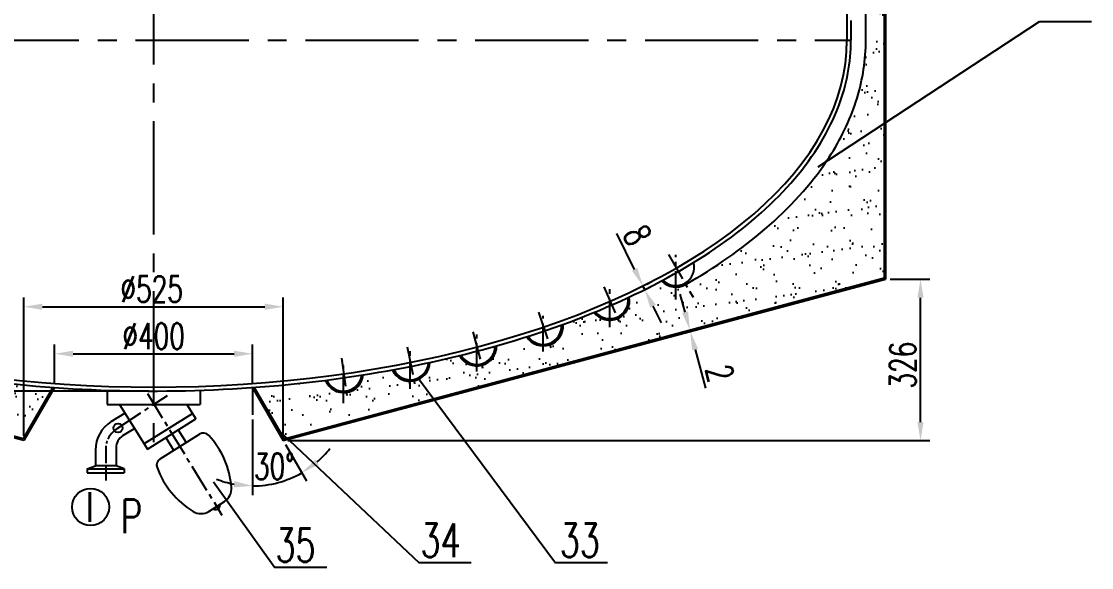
# Model space of a CAD drawing. Extents: x 946 to 3405, y -336 to 946.
# Drawn here: x 1105.1 to 1249.2, y 495.2 to 568.7 of the extents above; entities that cross this region are included whole.
import ezdxf

# ---------------------------------------------------------------- set-up
doc = ezdxf.new("R2010")
doc.units = 0
doc.header["$MEASUREMENT"] = 0
doc.linetypes.add('CENTER2', pattern=[28.575, 19.05, -3.175, 3.175, -3.175])
doc.layers.get('0').update_dxf_attribs({"linetype": 'CONTINUOUS'})
doc.layers.get('DEFPOINTS').update_dxf_attribs({"linetype": 'CONTINUOUS'})
for name, color, linetype in [('6文字层', 3, 'CONTINUOUS'), ('中心线', 1, 'CENTER2'), ('标注线', 3, 'CONTINUOUS')]:
    doc.layers.add(name, color=color, linetype=linetype)
doc.styles.add('STYLE1', font='romans.shx', dxfattribs={"width": 0.7, "height": 3.5, "bigfont": 'hz129.shx'})
doc.dimstyles.get("Standard").update_dxf_attribs({"dimtxt": 2.5, "dimasz": 2.5, "dimexe": 1.25, "dimexo": 0.625, "dimtad": 1, "dimdec": 0, "dimlfac": 4, "dimzin": 4, "dimdsep": 46, "dimtxsty": 'STYLE1', "dimcen": 0, "dimclrd": 256, "dimclre": 256, "dimclrt": 256, "dimadec": 0, "dimazin": 0, "dimtfac": 1, "dimtdec": 0, "dimtmove": 0, "dimatfit": 3, "dimfxl": 1, "dimtolj": 1, "dimtzin": 0, "dimarcsym": 0})

# ---------------------------------------------------------------- blocks, each defined once
blk = doc.blocks.new('*D330')
at = {"layer": '6文字层', "lineweight": -2}
for p, q in [((1187.67, 535.34), (1185.27, 540.16)), ((1189.02, 532.63), (1188.79, 533.1)), ((1189.33, 533.37), (1189.9, 533.66)), ((1189.56, 532.9), (1190.14, 533.18)), ((1190.14, 530.39), (1191.25, 528.15))]:
    blk.add_line(p, q, dxfattribs=at)
at = {"layer": '6文字层'}
for points in [[(1188.04, 535.53), (1187.3, 535.16), (1188.79, 533.1)], [(1190.51, 530.57), (1189.76, 530.2), (1189.02, 532.63)]]:
    blk.add_solid(points, dxfattribs=at)
at = {"layer": 'DEFPOINTS', "color": 0}
for p in [(1188.77, 533.09), (1189, 532.62), (1189.02, 532.63)]:
    blk.add_point(p, dxfattribs=at)
at = {"layer": '6文字层', "insert": (1188.04, 539.93), "char_height": 3.5, "attachment_point": 5, "rotation": 296.4646, "style": 'STYLE1'}
blk.add_mtext('\\A1;8', dxfattribs=at)
blk = doc.blocks.new('*D331')
at = {"layer": '6文字层', "lineweight": -2}
for p, q in [((1194.46, 529.59), (1193.81, 532)), ((1194.74, 527.07), (1196.31, 527.5)), ((1194.79, 526.88), (1196.37, 527.3)), ((1195.11, 527.17), (1195.16, 526.98)), ((1195.81, 524.56), (1197.2, 519.36))]:
    blk.add_line(p, q, dxfattribs=at)
at = {"layer": '6文字层'}
for points in [[(1194.86, 529.7), (1194.06, 529.48), (1195.11, 527.17)], [(1196.21, 524.67), (1195.4, 524.46), (1195.16, 526.98)]]:
    blk.add_solid(points, dxfattribs=at)
at = {"layer": 'DEFPOINTS', "color": 0}
for p in [(1194.13, 526.91), (1194.19, 526.72), (1195.16, 526.98)]:
    blk.add_point(p, dxfattribs=at)
at = {"layer": '6文字层', "insert": (1199.12, 521.37), "char_height": 3.5, "attachment_point": 5, "rotation": 285, "style": 'STYLE1'}
blk.add_mtext('\\A1;2', dxfattribs=at)
blk = doc.blocks.new('*D341')
at = {"layer": '6文字层', "lineweight": -2}
for p, q in [((1122.29, 518.97), (1010.87, 518.97)), ((1012.12, 498.13), (1012.12, 516.47)), ((1023.89, 495.63), (1010.87, 495.63))]:
    blk.add_line(p, q, dxfattribs=at)
at = {"layer": '6文字层'}
for points in [[(1011.71, 516.47), (1012.54, 516.47), (1012.12, 518.97)], [(1011.71, 498.13), (1012.54, 498.13), (1012.12, 495.63)]]:
    blk.add_solid(points, dxfattribs=at)
at = {"layer": 'DEFPOINTS', "color": 0}
for p in [(1012.12, 518.97), (1122.92, 518.97), (1024.52, 495.63)]:
    blk.add_point(p, dxfattribs=at)
at = {"layer": '6文字层', "insert": (1009.75, 507.29), "char_height": 3.5, "attachment_point": 5, "rotation": 90, "style": 'STYLE1'}
blk.add_mtext('\\A1;350', dxfattribs=at)
blk = doc.blocks.new('*D351')
at = {"layer": '6文字层', "lineweight": -2}
for p, q in [((1109.59, 520.07), (1109.59, 525.23)), ((1136.25, 520.07), (1136.25, 525.23)), ((1112.09, 523.98), (1133.75, 523.98))]:
    blk.add_line(p, q, dxfattribs=at)
at = {"layer": '6文字层'}
for points in [[(1112.09, 524.4), (1112.09, 523.57), (1109.59, 523.98)], [(1133.75, 524.4), (1133.75, 523.57), (1136.25, 523.98)]]:
    blk.add_solid(points, dxfattribs=at)
at = {"layer": 'DEFPOINTS', "color": 0}
for p in [(1136.25, 523.98), (1109.59, 519.44), (1136.25, 519.44)]:
    blk.add_point(p, dxfattribs=at)
at = {"layer": '6文字层', "insert": (1122.92, 526.36), "char_height": 3.5, "attachment_point": 5, "style": 'STYLE1'}
blk.add_mtext('\\A1;%%c400', dxfattribs=at)
blk = doc.blocks.new('*D352')
at = {"layer": '6文字层', "lineweight": -2}
for p, q in [((1105.46, 512.93), (1105.46, 531.56)), ((1107.96, 530.31), (1137.88, 530.31)), ((1140.38, 512.93), (1140.38, 531.56))]:
    blk.add_line(p, q, dxfattribs=at)
at = {"layer": '6文字层'}
for points in [[(1107.96, 530.73), (1107.96, 529.89), (1105.46, 530.31)], [(1137.88, 530.73), (1137.88, 529.89), (1140.38, 530.31)]]:
    blk.add_solid(points, dxfattribs=at)
at = {"layer": 'DEFPOINTS', "color": 0}
for p in [(1140.38, 530.31), (1105.46, 512.3), (1140.38, 512.3)]:
    blk.add_point(p, dxfattribs=at)
at = {"layer": '6文字层', "insert": (1122.66, 532.69), "char_height": 3.5, "attachment_point": 5, "style": 'STYLE1'}
blk.add_mtext('\\A1;%%c525', dxfattribs=at)
blk = doc.blocks.new('*D353')
at = {"layer": '6文字层', "lineweight": -2}
for p, q in [((1222.08, 534.03), (1227.4, 534.03)), ((1226.15, 514.8), (1226.15, 531.53)), ((1141, 512.3), (1227.4, 512.3))]:
    blk.add_line(p, q, dxfattribs=at)
at = {"layer": '6文字层'}
for points in [[(1225.73, 531.53), (1226.56, 531.53), (1226.15, 534.03)], [(1225.73, 514.8), (1226.56, 514.8), (1226.15, 512.3)]]:
    blk.add_solid(points, dxfattribs=at)
at = {"layer": 'DEFPOINTS', "color": 0}
for p in [(1221.45, 534.03), (1226.15, 534.03), (1140.38, 512.3)]:
    blk.add_point(p, dxfattribs=at)
at = {"layer": '6文字层', "insert": (1223.77, 522.45), "char_height": 3.5, "attachment_point": 5, "rotation": 90, "style": 'STYLE1'}
blk.add_mtext('\\A1;326', dxfattribs=at)

msp = doc.modelspace()

# ---------------------------------------------------------------- hatches: boundary and pattern name
at = {"layer": '6文字层'}
h = msp.add_hatch(dxfattribs=at)
h.set_pattern_fill('AR-SAND', color=256, scale=2, style=0)
edge = h.paths.add_edge_path()
edge.add_line((1221.25263, 607.60623), (1217.45303, 608.3806))
edge.add_line((1217.45303, 608.3806), (1217.45303, 577.64387))
edge.add_arc((1215.81926, 575.16756), 2.9667, 0, 56.5848357, ccw=False)
edge.add_line((1218.78596, 575.16756), (1218.78596, 566.16756))
edge.add_spline(control_points=[(1218.78596, 566.16756), (1218.78596, 565.84417), (1218.77988, 565.52082), (1218.66933, 562.58171), (1218.17258, 559.9756), (1216.41757, 554.87655), (1215.16019, 552.38647), (1211.38331, 546.72867), (1208.57175, 543.6336), (1202.10399, 538.08576), (1198.53205, 535.59985), (1194.55076, 533.3147)], knot_values=[8.708071008, 8.708071008, 8.708071008, 8.708071008, 8.726818309, 8.726818309, 8.878545334, 8.878545334, 9.030272358, 9.030272358, 9.235855006, 9.235855006, 9.424777961, 9.424777961, 9.424777961, 9.424777961], degree=3, periodic=0)
edge.add_arc((1193.22156, 535.62673), 2.66688, 223.375598, 299.8948061, ccw=False)
edge.add_spline(control_points=[(1191.46834, 533.8913), (1190.0145, 533.11079), (1188.50813, 532.35533), (1186.9525, 531.62664)], knot_values=[8.606729267, 8.606729267, 8.606729267, 8.606729267, 8.674875011, 8.674875011, 8.674875011, 8.674875011], degree=3, periodic=0)
edge.add_arc((1184.32506, 531.16965), 2.66688, -142.8321908, 9.8668213, ccw=False)
edge.add_spline(control_points=[(1184.32506, 530.44175), (1182.29986, 529.56258), (1180.19985, 528.72723), (1178.03291, 527.93849)], knot_values=[8.483248034, 8.483248034, 8.483248034, 8.483248034, 8.569016322, 8.569016322, 8.569016322, 8.569016322], degree=3, periodic=0)
edge.add_arc((1175.37581, 527.71039), 2.66688, -147.3126024, 4.9063832, ccw=False)
edge.add_spline(control_points=[(1173.13128, 526.27013), (1171.89494, 525.87732), (1170.64033, 525.49905), (1169.27434, 525.1088), (1169.17983, 525.08191), (1169.08524, 525.05511)], knot_values=[8.369604813, 8.369604813, 8.369604813, 8.369604813, 8.416496366, 8.416496366, 8.419977906, 8.419977906, 8.419977906, 8.419977906], degree=3, periodic=0)
edge.add_arc((1166.41861, 525.01812), 2.66688, -151.2473466, 0.7947322, ccw=False)
edge.add_spline(control_points=[(1164.08055, 523.73527), (1162.77475, 523.41573), (1161.4542, 523.1114), (1160.12032, 522.82259)], knot_values=[8.262636684, 8.262636684, 8.262636684, 8.262636684, 8.309197865, 8.309197865, 8.309197865, 8.309197865], degree=3, periodic=0)
edge.add_arc((1157.45648, 522.94992), 2.66688, 205.2940139, 357.2634075, ccw=False)
edge.add_spline(control_points=[(1155.04529, 521.81046), (1153.75448, 521.57459), (1152.45337, 521.35294), (1151.14316, 521.14578)], knot_values=[8.160253587, 8.160253587, 8.160253587, 8.160253587, 8.204283272, 8.204283272, 8.204283272, 8.204283272], degree=3, periodic=0)
edge.add_arc((1148.49083, 521.42186), 2.66667, 202.1707149, 354.0574158, ccw=False)
edge.add_spline(control_points=[(1146.02133, 520.41555), (1142.87466, 520.01498), (1139.68661, 519.69627), (1136.47428, 519.46107)], knot_values=[7.999308202, 7.999308202, 7.999308202, 7.999308202, 8.103358917, 8.103358917, 8.103358917, 8.103358917], degree=3, periodic=0)
edge.add_line((1136.47428, 519.46107), (1140.4736, 512.53404))
edge.add_line((1140.4736, 512.53404), (1221.25263, 534.17872))
edge.add_line((1221.25263, 534.17872), (1221.25263, 607.60623))
h = msp.add_hatch(dxfattribs=at)
h.set_pattern_fill('AR-SAND', color=256, scale=2, style=0)
edge = h.paths.add_edge_path()
edge.add_spline(control_points=[(1061.24601, 530.55851), (1059.83548, 531.17552), (1058.46155, 531.8138), (1056.25199, 532.90399), (1055.39401, 533.34433), (1054.55347, 533.79303)], knot_values=[7.035949713, 7.035949713, 7.035949713, 7.035949713, 7.095880725, 7.095880725, 7.135161509, 7.135161509, 7.135161509, 7.135161509], degree=3, periodic=0)
edge.add_arc((1052.61704, 535.62673), 2.66688, 163.6932207, 316.560842, ccw=False)
edge.add_spline(control_points=[(1050.05744, 536.37554), (1048.77841, 537.16658), (1047.55007, 537.97872), (1046.3751, 538.8104)], knot_values=[6.89811137, 6.89811137, 6.89811137, 6.89811137, 6.96304471, 6.96304471, 6.96304471, 6.96304471], degree=3, periodic=0)
edge.add_line((1046.3751, 538.8104), (1046.13384, 538.49111))
edge.add_spline(control_points=[(1046.13384, 538.49111), (1045.58405, 538.88043), (1045.04578, 539.27407), (1044.5193, 539.67189)], knot_values=[6.867715764, 6.867715764, 6.867715764, 6.867715764, 6.897924945, 6.897924945, 6.897924945, 6.897924945], degree=3, periodic=0)
edge.add_line((1044.5193, 539.67189), (1042.64246, 529.3405))
edge.add_line((1042.64246, 529.3405), (1094.81443, 515.36106))
edge.add_line((1094.81443, 515.36106), (1094.81443, 520.5892))
edge.add_arc((1097.34777, 521.42186), 2.66667, 185.8217391, 198.1948718, ccw=False)
edge.add_spline(control_points=[(1097.25361, 520.76149), (1095.20101, 521.05402), (1093.16826, 521.38163), (1091.03778, 521.76581), (1090.91547, 521.78801), (1090.79325, 521.81034)], knot_values=[7.503680464, 7.503680464, 7.503680464, 7.503680464, 7.572071826, 7.572071826, 7.576240478, 7.576240478, 7.576240478, 7.576240478], degree=3, periodic=0)
edge.add_arc((1088.38211, 522.94992), 2.66688, 182.7385856, 334.7032011, ccw=False)
edge.add_spline(control_points=[(1085.71828, 522.8225), (1083.58274, 523.28496), (1081.48139, 523.78725), (1079.41998, 524.32798)], knot_values=[7.370780422, 7.370780422, 7.370780422, 7.370780422, 7.44532731, 7.44532731, 7.44532731, 7.44532731], degree=3, periodic=0)
edge.add_arc((1079.41998, 525.01812), 2.66688, 179.0285186, 331.3955993, ccw=False)
edge.add_spline(control_points=[(1079.24978, 524.37274), (1077.11762, 524.93482), (1075.02845, 525.53807), (1072.89475, 526.21057), (1072.80094, 526.24025), (1072.70724, 526.27002)], knot_values=[7.287986213, 7.287986213, 7.287986213, 7.287986213, 7.365174044, 7.365174044, 7.368727637, 7.368727637, 7.368727637, 7.368727637], degree=3, periodic=0)
edge.add_arc((1070.46279, 527.71039), 2.66688, 175.0954114, 327.3097213, ccw=False)
edge.add_spline(control_points=[(1067.80568, 527.9384), (1065.63877, 528.72725), (1063.53884, 529.56274), (1061.51353, 530.44194)], knot_values=[7.138944243, 7.138944243, 7.138944243, 7.138944243, 7.224716119, 7.224716119, 7.224716119, 7.224716119], degree=3, periodic=0)
edge.add_arc((1061.51353, 531.16965), 2.66688, 169.7901652, 322.8348026, ccw=False)
edge = h.paths.add_edge_path()
edge.add_spline(control_points=[(1109.36423, 519.46093), (1106.17359, 519.6945), (1103.00702, 520.0107), (1099.8811, 520.40755)], knot_values=[7.605307149, 7.605307149, 7.605307149, 7.605307149, 7.708654769, 7.708654769, 7.708654769, 7.708654769], degree=3, periodic=0)
edge.add_line((1099.8811, 520.40755), (1099.8811, 514.00345))
edge.add_line((1099.8811, 514.00345), (1105.36499, 512.53404))
edge.add_line((1105.36499, 512.53404), (1109.36423, 519.46093))
h.paths.add_polyline_path([(1084.9942, 511.23626), (1084.9942, 518.93626), (1090.2442, 518.93626), (1090.2442, 511.23626)], flags=9)

# ---------------------------------------------------------------- linework, layer by layer
for p, q in [((1216.25263, 689.5009), (1216.25263, 566.16756)), ((1221.25263, 686.92207), (1221.25263, 534.17872)), ((1221.45263, 686.80594), (1221.45263, 534.02525)), ((1218.78596, 566.16756), (1218.78596, 575.16756)), ((1216.78596, 568.83423), (1216.78596, 566.16756)), ((1140.37713, 512.30114), (1221.45263, 534.02525)), ((1140.4736, 512.53404), (1221.45263, 534.23231)), ((1109.36423, 519.46093), (1105.36499, 512.53404)), ((1109.58589, 519.44484), (1105.46146, 512.30114)), ((1116.65256, 519.07275), (1116.65256, 517.1686)), ((1129.18632, 519.07261), (1129.18632, 517.1686)), ((1136.25263, 519.44498), (1140.37713, 512.30114)), ((1136.47428, 519.46107), (1140.4736, 512.53404)), ((1116.65256, 517.1686), (1129.18632, 517.1686)), ((1118.3125, 517.1686), (1122.07429, 511.14848)), ((1127.39757, 517.1686), (1128.60814, 515.23129)), ((1117.22742, 514.87269), (1119.03957, 516.00505)), ((1121.62518, 511.86721), (1128.15903, 515.95001)), ((1122.07429, 511.14848), (1128.60814, 515.23129)), ((1105.36499, 512.53404), (1099.8811, 514.00345)), ((1105.46146, 512.30114), (1099.8811, 513.79639)), ((1118.78111, 512.96539), (1120.33301, 513.93512)), ((1123.79858, 509.86758), (1129.08907, 513.17345)), ((1115.09248, 511.02116), (1115.09248, 508.91729)), ((1117.86613, 511.31473), (1117.86613, 508.91729)), ((1113.98629, 508.51466), (1115.09248, 508.91729)), ((1117.86613, 508.91729), (1115.09248, 508.91729)), ((1118.97233, 508.51466), (1117.86613, 508.91729)), ((1113.98629, 508.51466), (1118.97233, 508.51466)), ((1113.98629, 508.51466), (1113.98629, 507.97001)), ((1113.98629, 507.97001), (1118.97233, 507.97001)), ((1115.55977, 507.97376), (1118.10213, 507.97376)), ((1118.97233, 508.51466), (1118.97233, 507.97001)), ((1130.34901, 502.77278), (1132.44204, 504.11796))]:
    msp.add_line(p, q)
at = {"ltscale": 0.2}
for p, q in [((1126.24656, 513.75561), (1127.29209, 512.05057)), ((1124.55041, 512.69573), (1125.59594, 510.9907)), ((1130.975, 503.1751), (1131.02729, 503.08983)), ((1131.81643, 503.71588), (1131.86872, 503.63061))]:
    msp.add_line(p, q, dxfattribs=at)
msp.add_circle((1118.13255, 514.00352), 0.6144)
for centre, radius, start, end in [((1193.22156, 535.62673), 2.46688, 224.7079431, 15.0252479), ((1193.22156, 535.62673), 2.66688, 223.4354375, 299.8948061), ((1184.32506, 531.16965), 2.66688, 217.4144575, 9.8668213), ((1184.32506, 531.16965), 2.46688, 218.6737129, 8.6033396), ((1175.37581, 527.71039), 2.66688, 212.6873976, 4.9063832), ((1175.37581, 527.71039), 2.46688, 213.9371804, 3.6540081), ((1166.41861, 525.01812), 2.66688, 208.7526534, 0.7947322), ((1166.41861, 525.01812), 2.46688, 209.9977354, 359.5477498), ((1157.45648, 522.94992), 2.66688, 205.2940139, 357.2634075), ((1157.45648, 522.94992), 2.46688, 206.5338588, 356.0224025), ((1148.49083, 521.42186), 2.66667, 202.1707149, 354.0574158), ((1148.49083, 521.42186), 2.46667, 203.4089059, 352.8183275), ((1119.63413, 511.02116), 4.54164, 122, 180), ((1119.81255, 511.31473), 1.94642, 122, 180), ((1129.60461, 512.31658), 1, 42.8132638, 121.0334702), ((1121.79774, 505.08399), 11.64226, 4.4474484, 42.8132638), ((1124.3285, 509.01954), 1, 122, 200.2202064), ((1134.31489, 512.69781), 11.64226, 200.2202064, 238.5860218), ((1131.41097, 505.83169), 2, 301.0334702, 4.4474484), ((1129.28917, 504.46888), 2, 238.5860218, 302), ((1131.28706, 503.61064), 0.582, 243.4903273, 1.9667525)]:
    msp.add_arc(centre, radius, start, end)
msp.add_ellipse((1122.9193, 566.16756), major_axis=(-93.33333, 0), ratio=0.5, start_param=6.283185307, end_param=9.424777961)
for points, knots in [([(1029.05263, 566.16756), (1029.05263, 563.89041), (1029.37937, 561.61343), (1031.00763, 555.96377), (1032.72297, 552.62737), (1037.52449, 546.2381), (1040.61038, 543.1845), (1048.0028, 537.49006), (1052.30936, 534.84927), (1061.94427, 530.09543), (1067.27238, 527.98262), (1078.70493, 524.37933), (1084.80896, 522.88903), (1097.51139, 520.59845), (1104.10931, 519.79828), (1117.49415, 518.92453), (1124.28059, 518.851), (1137.72816, 519.43397), (1144.38881, 520.09044), (1157.27646, 522.10351), (1163.50299, 523.46), (1175.23451, 526.81155), (1180.73909, 528.80643), (1190.77273, 533.34522), (1195.3015, 535.88891), (1203.17427, 541.41358), (1206.51826, 544.39444), (1211.86206, 550.66571), (1213.86183, 553.9567), (1216.23049, 560.23478), (1216.78596, 563.20087), (1216.78596, 566.16756)], [6.283185307, 6.283185307, 6.283185307, 6.283185307, 6.426302569, 6.426302569, 6.642611878, 6.642611878, 6.858921187, 6.858921187, 7.075230497, 7.075230497, 7.291539806, 7.291539806, 7.507849116, 7.507849116, 7.724158425, 7.724158425, 7.940467735, 7.940467735, 8.156777044, 8.156777044, 8.373086353, 8.373086353, 8.589395663, 8.589395663, 8.805704972, 8.805704972, 9.022014282, 9.022014282, 9.238323591, 9.238323591, 9.424777961, 9.424777961, 9.424777961, 9.424777961]), ([(1194.55076, 533.3147), (1198.53205, 535.59985), (1202.10399, 538.08576), (1208.57175, 543.6336), (1211.38331, 546.72867), (1215.16019, 552.38647), (1216.41757, 554.87655), (1218.17258, 559.9756), (1218.66933, 562.58171), (1218.77988, 565.52082), (1218.78596, 565.84417), (1218.78596, 566.16756)], [8.7080710084, 8.7080710084, 8.7080710084, 8.7080710084, 8.8969939636, 8.8969939636, 9.1025766109, 9.1025766109, 9.2543036356, 9.2543036356, 9.4060306603, 9.4060306603, 9.4247779608, 9.4247779608, 9.4247779608, 9.4247779608])]:
    msp.add_open_spline(points, degree=3, knots=knots)
at = {"layer": '6文字层'}
for p, q in [((1212.38018, 549.15777), (1242.17933, 568.70073)), ((1242.17933, 568.70073), (1249.17933, 568.70073)), ((1158.58188, 520.65614), (1177.03833, 495.86296)), ((1136.25263, 519.44498), (1136.25263, 515.7568)), ((1136.25263, 515.1318), (1136.25263, 504.94621)), ((1139.62256, 513.80252), (1158.68078, 495.86296)), ((1140.68963, 511.75987), (1143.50202, 506.88868)), ((1130.99062, 506.73204), (1139.2384, 495.21049)), ((1165.68078, 495.86296), (1158.68078, 495.86296)), ((1184.03833, 495.86296), (1177.03833, 495.86296)), ((1146.2384, 495.21049), (1139.2384, 495.21049))]:
    msp.add_line(p, q, dxfattribs=at)
for start, end in [(310.827633, 321.655266), (248.344734, 259.172367), (270, 300)]:
    msp.add_arc((1136.25263, 519.44498), 13.24877, start, end, dxfattribs=at)
for points in [[(1145.15594, 509.08033), (1144.67304, 509.75948), (1142.87702, 507.97121)], [(1133.80309, 506.84689), (1133.72447, 506.01728), (1136.25263, 506.19621)]]:
    msp.add_solid(points, dxfattribs=at)
at = {"layer": '中心线', "ltscale": 0.8}
for p, q in [((1122.9193, 738.15731), (1122.9193, 510.29866)), ((1029.05263, 566.16756), (1216.78596, 566.16756))]:
    msp.add_line(p, q, dxfattribs=at)
at = {"layer": '中心线', "ltscale": 0.2}
for p, q in [((1192.22474, 537.36061), (1195.54757, 531.58082)), ((1193.22156, 531.28122), (1193.22156, 537.30318)), ((1184.32506, 527.58619), (1184.32506, 533.09883)), ((1183.52304, 533.0018), (1185.79553, 527.81052)), ((1174.73136, 529.60372), (1176.55736, 524.23909)), ((1175.37581, 524.2682), (1175.37581, 529.07236)), ((1165.9086, 526.952), (1167.3537, 521.47247)), ((1166.41861, 521.60737), (1166.41861, 526.57135)), ((1157.06531, 524.91129), (1158.17367, 519.35386)), ((1157.45648, 519.27262), (1157.45648, 524.44864)), ((1148.20853, 523.40184), (1149.00837, 517.7919)), ((1148.49083, 517.31683), (1148.49083, 523.03769)), ((1122.09228, 518.61737), (1132.11382, 502.27441)), ((1118.00427, 513.91904), (1124.77244, 518.37636))]:
    msp.add_line(p, q, dxfattribs=at)
at = {"layer": '中心线', "ltscale": 0.1}
msp.add_line((1116.47931, 511.16795), (1116.47931, 506.93978), dxfattribs=at)
msp.add_arc((1119.72334, 511.16795), 3.24403, 122, 180, dxfattribs=at)
at = {"layer": '标注线'}
msp.add_lwpolyline([(1123.22429, 505.32529, 0, 0.5, 0), (1123.22429, 503.88447, 0, 0, 0), (1123.22429, 498.76156, 0, 0, 0)], format="xyseb", dxfattribs=at)
msp.add_circle((1114.4351, 503.36359), 2.4942, dxfattribs=at)

# ---------------------------------------------------------------- texts
at = {"layer": '6文字层', "style": 'STYLE1', "width": 0.7}
msp.add_text('I', height=4, dxfattribs=at).set_placement((1113.84954, 501.36551))
at = {"layer": '6文字层', "insert": (1139.16767, 508.83515), "char_height": 3.5, "attachment_point": 5, "style": 'STYLE1'}
msp.add_mtext('\\A1;30°', dxfattribs=at)
at = {"layer": '标注线', "style": 'STYLE1', "width": 0.7}
for s, p in [('35', (1139.32699, 495.98098)), ('34', (1158.85645, 496.63345)), ('33', (1177.58179, 496.63345))]:
    msp.add_text(s, height=4.5, dxfattribs=at).set_placement(p)
at = {"layer": '标注线', "insert": (1119.94247, 502.11297), "char_height": 4.5, "attachment_point": 5, "style": 'STYLE1'}
msp.add_mtext('P', dxfattribs=at)

# ---------------------------------------------------------------- dimensions: what is measured, and where the dimension line sits
at = {"layer": '6文字层'}
for base, p1, p2, angle, picture, middle, dimtype in [((1189.02309, 532.62683), (1188.76601, 533.09446), (1189.00362, 532.61714), 296.4645691, '*D330', (1185.91479, 538.87079), 161), ((1012.12389, 518.9678), (1024.5193, 495.63447), (1122.91928, 518.9678), 90, '*D341', (1012.12389, 507.29235), 160)]:
    dim = msp.add_linear_dim(base=base, p1=p1, p2=p2, angle=angle, dimstyle='Standard', override={"dimlfac": 15, "dimzin": 12}, dxfattribs=at)
    dim.commit()
    dim.dimension.update_dxf_attribs({"geometry": picture, "text_midpoint": middle, "dimtype": dimtype})
for base, p1, p2, text, picture, middle in [((1140.37713, 530.31056), (1105.46146, 512.30114), (1140.37713, 512.30114), '%%c525', '*D352', (1122.65815, 530.31056)), ((1136.25263, 523.98445), (1109.58589, 519.44484), (1136.25263, 519.44498), '%%c400', '*D351', (1122.9193, 523.98445))]:
    dim = msp.add_linear_dim(base=base, p1=p1, p2=p2, text=text, dimstyle='Standard', override={"dimlfac": 1, "dimzin": 12}, dxfattribs=at)
    dim.commit()
    dim.dimension.update_dxf_attribs({"geometry": picture, "text_midpoint": middle, "dimtype": 160})
for base, p1, p2, angle, text, override, picture, middle, dimtype in [((1226.14775, 534.02525), (1140.37713, 512.30114), (1221.45263, 534.02525), 90, '326', {"dimlfac": 1, "dimzin": 12}, '*D353', (1226.14775, 522.44576), 160), ((1195.15795, 526.97962), (1194.13346, 526.91216), (1194.18522, 526.71897), 285, '2', {"dimlfac": 15, "dimzin": 12}, '*D331', (1196.82518, 520.75744), 161)]:
    dim = msp.add_linear_dim(base=base, p1=p1, p2=p2, angle=angle, text=text, dimstyle='Standard', override=override, dxfattribs=at)
    dim.commit()
    dim.dimension.update_dxf_attribs({"geometry": picture, "text_midpoint": middle, "dimtype": dimtype})

doc.saveas('drawing.dxf')
